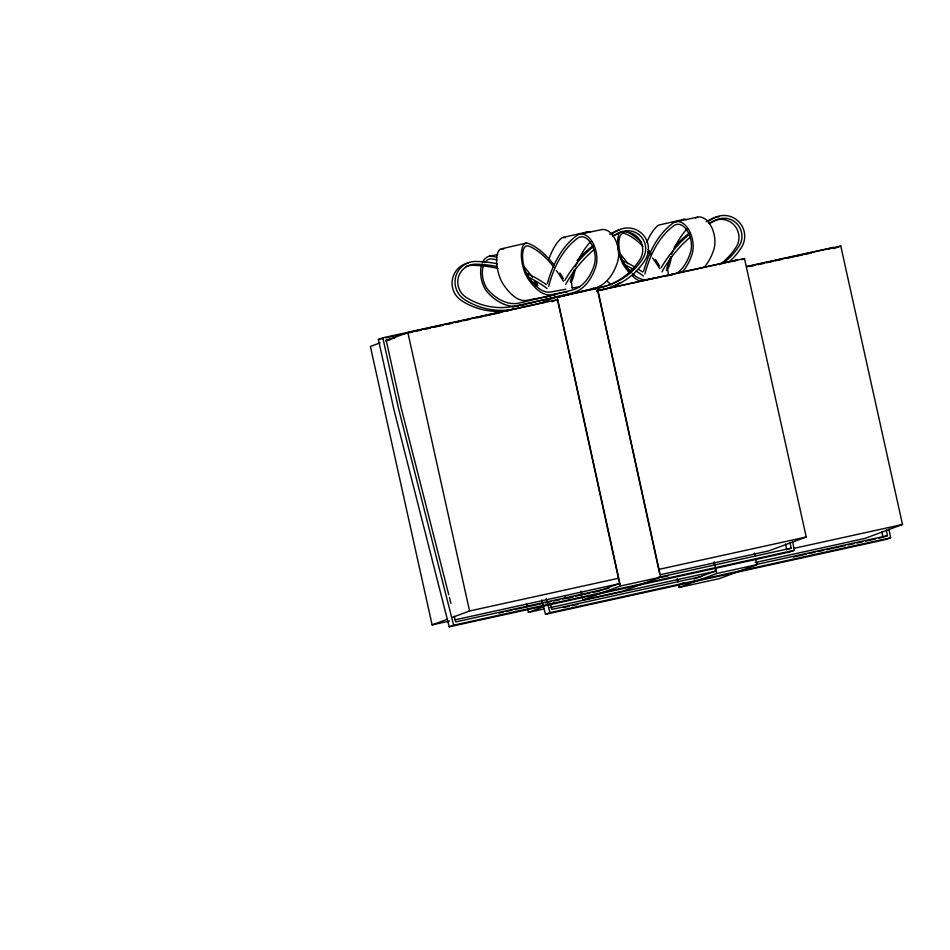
<?xml version="1.0" encoding="UTF-8"?>
<svg xmlns="http://www.w3.org/2000/svg" width="950" height="950" viewBox="0 0 950 950"><rect width="100%" height="100%" fill="white"/><g stroke="black" fill="none" stroke-linecap="round" stroke-linejoin="round"><path stroke-width="1.43" d="M792.656 541.548L794.319 550.299L789.866 551.95L449.219 626.822L393.953 409.699L378.385 339.471L382.826 337.82L544.766 302.219M380.095 342.843L370.381 346.453L432.108 624.886L449.445 621.074M385.641 340.789L407.847 332.548L556.664 299.844M539.624 303.382L557.151 296.875L601.54 287.019A65.277 64.849 69.9 0 0 642.924 258.388A17.979 17.86 69.6 0 0 619.566 232.726A126.386 125.554 69.6 0 0 613.106 236.182M551.95 301.732L557.46 299.689L619.554 583.419L597.609 591.553M594.712 289.026L597.408 288.028L660.701 577.161L623.081 591.114L582.837 599.961L580.878 591.28M732.628 261.594L737.069 259.944L596.814 290.783M741.724 259.576L744.491 258.554L806.229 536.999L768.752 550.893L660.393 574.714M828.899 249.09L833.34 247.439L746.593 266.511M833.827 248.615L840.774 246.05L902.5 524.483L865.034 538.389L755.226 562.519M432.108 624.886L447.379 619.234M452.924 617.168L469.573 610.992L618.391 578.277M449.219 626.822L453.661 625.183L794.319 550.299M527.749 609.496L528.39 612.382L543.649 606.717M549.207 604.663L554.753 602.609M582.837 599.961L620.445 586.008L660.701 577.161M541.832 599.937L545.49 614.318L549.931 612.667L890.589 537.795L888.939 529.043M680.164 584.143L684.285 582.611M693.88 579.049L715.837 570.914L715.207 568.029M678.454 584.559L679.107 587.456L716.716 573.503L756.972 564.656L755.713 558.861M787.776 549.409L791.113 548.174L790.02 542.367M756.972 564.656L719.364 578.609L679.107 587.456M886.291 529.862L887.395 535.658L882.942 537.308L881.849 531.513M890.589 537.795L886.148 539.434L545.49 614.318M547.247 296.198L571.223 290.344A65.277 38.843 78.1 0 0 594.225 265.121A17.979 10.688 78.2 0 0 591.149 243.509A17.979 10.688 78.2 0 0 577.648 238.189A126.386 75.169 78.2 0 0 548.649 286.437M520.659 305.532L526.347 304.142M529.186 303.454L571.841 293.039A67.961 40.422 78.2 0 0 595.745 266.724A20.746 12.338 78.2 0 0 592.242 241.822A20.746 12.338 78.2 0 0 576.662 235.683A129.105 76.784 78.2 0 0 547.378 283.729M559.479 296.816L565.167 295.426L554.954 297.469M568.005 294.726L573.693 293.336M576.543 292.647L592.183 288.824M501.422 248.817L526.146 243.152M562.97 237.476L587.694 231.824M683.976 219.319L659.252 224.972A20.746 8.265 77.1 0 0 657.293 226.053A129.105 51.478 77.1 0 0 646.819 242.345M545.538 296.827L556.534 294.31M555.928 297.053L515.672 305.9A65.277 64.849 69.7 0 1 466.034 297.267A17.979 17.86 69.7 0 1 476.378 264.207A126.386 125.554 69.7 0 1 496.684 266.439M512.715 306.992L531.406 302.884M559.764 296.649L587.076 290.652M589.962 290.011L598.583 288.123A65.277 64.849 69.7 0 0 606.919 285.808M596.446 290.973L744.491 258.554M378.385 339.471L382.719 338.509M385.617 337.879L413.084 331.835M415.981 331.206L421.764 329.935M424.65 329.294L430.433 328.023M433.331 327.394L443.448 325.161M446.346 324.532L452.129 323.261M455.014 322.62L460.798 321.349M463.695 320.708L469.478 319.438M476.71 317.858L482.493 316.588M485.379 315.946L491.162 314.676M494.059 314.034L499.843 312.764M394.796 338.022L386.116 339.922L401.078 407.419L448.744 594.736M386.009 340.622L390.355 339.661M746.854 266.689L840.774 246.05M749.372 266.57L755.155 265.299M758.053 264.67L763.836 263.399M766.721 262.758L772.516 261.488M775.402 260.846L781.185 259.576M788.417 257.996L794.2 256.714M797.086 256.084L802.869 254.814M805.766 254.172L811.549 252.902M658.849 569.394L806.229 536.999M455.228 619.804L619.934 583.597M608.926 588.216L455.668 621.906L454.207 616.182M658.089 577.41L791.113 548.174M498.928 613.071L503.274 612.109M506.16 611.479L511.943 610.209M514.841 609.568L542.308 603.535M545.205 602.894L550.988 601.623M553.874 600.994L559.657 599.723M562.554 599.082L572.672 596.861M575.569 596.22L581.352 594.949M584.238 594.32L590.021 593.038M592.919 592.408L598.702 591.138M662.316 577.149L668.099 575.878M567.293 598.168L573.076 596.897M794.141 548.304L902.5 524.483M528.39 612.382L544.279 608.891M550.062 607.62L716.217 571.092M702.311 576.341L551.938 609.401L550.477 603.678M755.808 564.585L887.395 535.658M563.398 607.549L569.181 606.278M572.078 605.649L577.861 604.378M793.297 557.021L806.312 554.159M809.198 553.518L814.993 552.247M817.879 551.617L823.662 550.347M826.559 549.706L845.357 545.573M848.243 544.944L854.026 543.673M856.924 543.032L862.707 541.761M865.592 541.12L875.722 538.899M878.607 538.27L881.505 537.629M579.607 234.234L601.374 229.674A20.746 12.338 78.2 0 1 615.22 239.471A20.746 12.338 78.2 0 1 617.512 262.164A67.961 40.422 78.2 0 1 593.596 288.479M488.953 256.358L497.657 254.541M675.889 221.73L697.644 217.17M555.952 294.369L520.077 302.824A65.277 38.819 78.2 0 1 488.834 290.819A17.979 10.688 78.2 0 1 483.336 265.988M565.856 289.228L550.929 291.971A65.277 26.018 77.1 0 1 528.402 276.735A17.979 7.173 77.1 0 1 522.583 255.752A17.979 7.173 77.1 0 1 528.699 246.109A126.386 50.397 77.1 0 1 553.933 267.294M572.09 288.076L580.224 286.579M567.447 291.745L551.523 294.678A67.961 27.099 77.1 0 1 528.058 278.777A20.746 8.265 77.1 0 1 521.336 254.576A20.746 8.265 77.1 0 1 528.402 243.461A129.105 51.478 77.1 0 1 554.159 265.086M544.172 297.136L526.799 300.331A67.961 27.099 77.1 0 1 503.334 284.43A20.746 8.265 77.1 0 1 496.624 260.229A20.746 8.265 77.1 0 1 503.678 249.114M545.621 296.875L548.518 296.341M660.773 276.973L647.211 279.466A65.277 26.018 77.1 0 1 632.32 273.469M667.007 275.821L672.434 274.823M546.274 598.298L549.931 612.667M449.481 597.597L450.929 603.321M453.661 625.183L398.406 408.049L382.826 337.82M677.492 578.859L678.146 581.756M677.148 578.776L677.801 581.673M581.21 591.363L581.863 594.261M598.025 292.279L659.502 573.123M557.151 296.875L620.445 586.008M565.214 595.602L565.856 598.488M526.466 603.725L527.107 606.611M407.847 332.548L469.573 610.992M754.443 553.054L755.072 555.964M714.186 561.913L716.716 573.503M713.949 562.258L714.578 565.143M785.567 544.018L786.671 549.812M667.933 270.691L668.325 275.179M571.663 283.195L572.054 287.696M623.176 260.858A129.105 128.262 69.7 0 1 635.253 267.271M638.412 269.242A129.105 128.262 69.7 0 1 642.556 272.021M623.342 263.981A126.386 125.554 69.7 0 1 633.638 269.515M636.12 271.047A126.386 125.554 69.7 0 1 643.376 275.975M626.869 268.434A126.386 125.554 69.7 0 1 630.669 270.619M615.588 286.995A67.961 27.099 77.1 0 1 613.617 286.057M611.622 284.834A67.961 27.099 77.1 0 1 607.584 281.568M625.765 231.384A129.105 51.478 77.1 0 1 641.286 242.25M647.959 249.494A129.105 51.478 77.1 0 1 651.261 253.65M655.334 259.338A129.105 51.478 77.1 0 1 659.633 266.048M620.469 231.729A20.746 8.265 77.1 0 0 624.328 266.273A67.961 27.099 77.1 0 0 629.613 273.137M640.312 281.331A67.961 27.099 77.1 0 1 632.308 275.904M630.384 271.51A65.277 26.018 77.1 0 1 624.672 264.231A17.979 7.173 77.1 0 1 618.854 243.248A17.979 7.173 77.1 0 1 624.981 233.605A126.386 50.397 77.1 0 1 642.889 246.311M647.781 251.762A126.386 50.397 77.1 0 1 650.204 254.778M652.614 257.996A126.386 50.397 77.1 0 1 659.668 268.719M619.804 253.697A126.386 50.386 77.1 0 1 627.891 263.661M643.649 271.225A129.105 76.784 78.2 0 1 672.932 223.179A20.746 12.338 78.2 0 1 688.512 229.318A20.746 12.338 78.2 0 1 692.028 254.22A67.961 40.422 78.2 0 1 682.302 271.902M695.626 217.989A20.746 12.338 78.2 0 1 710.695 225.471A20.746 12.338 78.2 0 1 713.783 249.66A67.961 40.422 78.2 0 1 704.057 267.342M666.377 270.596A126.386 75.169 78.2 0 1 670.724 256.571M671.579 254.374A126.386 75.169 78.2 0 1 686.838 229.14M644.919 273.921A126.386 75.169 78.2 0 1 673.93 225.684A17.979 10.688 78.2 0 1 687.432 231.004A17.979 10.688 78.2 0 1 690.472 252.581A65.277 38.843 78.1 0 1 676.994 273.386M661.022 267.959A129.105 128.262 69.6 0 1 689.712 233.985M708.011 221.267A129.105 128.262 69.6 0 1 714.566 217.764A20.746 20.603 69.7 0 1 741.511 247.368A67.961 67.521 69.7 0 1 728.329 262.568M674.203 247.083A129.105 128.262 69.6 0 1 689.641 232.75M706.123 221.754A129.105 128.262 69.6 0 1 711.597 218.868A20.746 20.603 69.7 0 1 719.328 216.624M708.973 223.345A126.386 125.554 69.6 0 1 712.88 221.326A17.979 17.86 69.7 0 1 736.226 246.976A65.277 64.849 69.7 0 1 719.637 264.658M661.96 271.89A126.386 125.554 69.6 0 1 690.353 237.061M709.377 223.678A126.386 125.554 69.6 0 1 715.837 220.222A17.979 17.86 69.6 0 1 739.195 245.872A65.277 64.849 69.9 0 1 722.594 263.566M595.033 289.132A67.961 40.422 78.2 0 1 593.216 287.981M621.573 259.991A129.105 76.784 78.2 0 1 623.77 261.879M628.472 269.206A126.386 75.169 78.2 0 1 630.943 271.783M632.569 273.576A126.386 75.169 78.2 0 1 634.172 275.417M682.017 220.388A20.746 8.265 77.1 0 1 686.232 219.616M671.484 256.714A65.277 26.018 77.1 0 1 667.304 270.192M468.172 262.996A20.746 20.603 69.7 0 0 461.605 300.687A67.961 67.521 69.7 0 0 508.879 310.567M497.432 263.779A129.105 128.262 69.7 0 0 476.496 261.44A20.746 20.603 69.7 0 0 464.562 299.582A67.961 67.521 69.7 0 0 516.242 308.608M526.894 273.363A129.105 128.262 69.7 0 1 546.274 284.525M528.39 277.127A126.386 125.554 69.7 0 1 547.093 288.479M498.002 268.446A126.386 125.554 69.7 0 0 473.421 265.299A17.979 17.86 69.7 0 0 465.441 266.784M530.599 280.939A126.386 125.554 69.7 0 1 535.646 283.884M559.859 273.042A129.105 51.478 77.1 0 1 563.362 278.552M556.344 270.501A126.386 50.397 77.1 0 1 563.398 281.224M523.521 266.202A126.386 50.386 77.1 0 1 532.416 277.281M536.346 283.136A126.386 50.386 77.1 0 1 537.902 285.618M570.404 281.877A126.386 75.169 78.2 0 1 574.026 270.192M575.296 266.879A126.386 75.169 78.2 0 1 590.567 241.656M602.169 289.714A67.961 67.521 69.7 0 0 645.24 259.873A20.746 20.603 69.7 0 0 618.284 230.268A129.105 128.262 69.6 0 0 611.729 233.771M564.751 280.464A129.105 128.262 69.6 0 1 593.429 246.501M577.089 260.502A129.105 128.262 69.6 0 1 593.358 245.254M609.852 234.27A129.105 128.262 69.6 0 1 615.327 231.373A20.746 20.603 69.7 0 1 620.386 229.532M619.994 282.696A67.961 67.521 69.7 0 1 609.936 287.624M608.261 285.309A65.277 64.849 69.7 0 0 639.967 259.481A17.979 17.86 69.7 0 0 616.597 233.831M612.703 235.849A126.386 125.554 69.6 0 1 615.291 234.484M565.678 284.406A126.386 125.554 69.6 0 1 594.082 249.565M496.803 257.236A129.105 76.784 78.2 0 0 492.207 256.286A20.746 12.338 78.2 0 0 482.291 262.984M525.303 272.496A129.105 76.784 78.2 0 1 528.58 275.358M534.553 281.224A129.105 76.784 78.2 0 1 537.059 283.955M481.472 265.454A20.746 12.338 78.2 0 0 488.134 292.992A67.961 40.422 78.2 0 0 518.035 306.078M496.897 259.944A126.386 75.169 78.2 0 0 492.373 259.006A17.979 10.688 78.2 0 0 484.868 262.675M532.19 281.711A126.386 75.169 78.2 0 1 536.287 286.081M536.702 299.036A65.277 38.843 78.2 0 1 534.09 298.989M585.746 232.904A20.746 8.265 77.1 0 1 589.962 232.121M548.922 259.207A129.105 51.478 77.1 0 1 561.023 238.569A20.746 8.265 77.1 0 1 565.238 237.785M575.201 269.218A65.277 26.018 77.1 0 1 571.033 282.696"/></g></svg>
